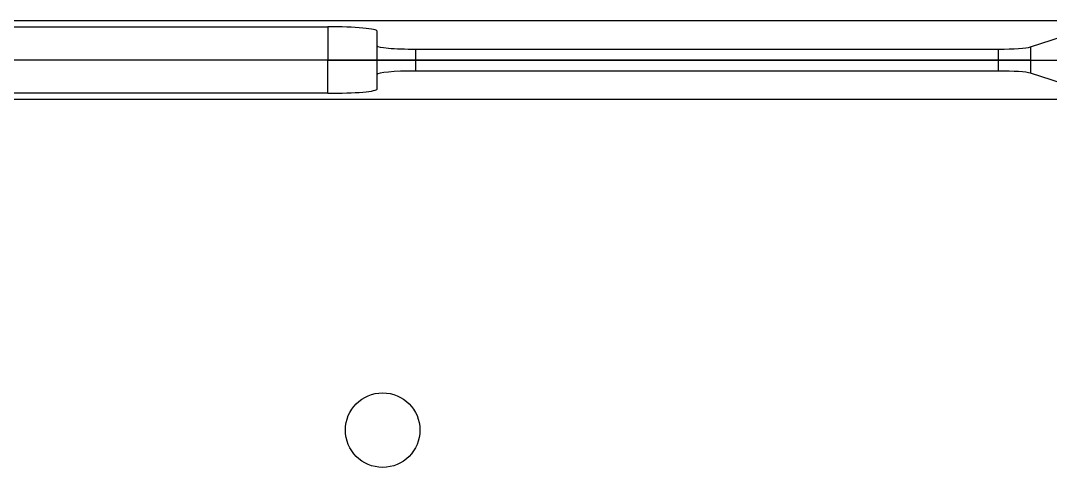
# Model space of a CAD drawing. Header units: millimetres. Extents: x 5415 to 11208, y 1449 to 3485.
# Drawn here: x 9442.4 to 9536.4, y 2693.1 to 2733.8 of the extents above; entities that cross this region are included whole.
import ezdxf

# ---------------------------------------------------------------- set-up
doc = ezdxf.new("R2010")
doc.units = ezdxf.units.MM

msp = doc.modelspace()

# ---------------------------------------------------------------- linework, layer by layer
at = {"color": 7, "linetype": 'Continuous', "lineweight": 25}
for p, q in [((9230.44341, 2733.80793), (9570.94341, 2733.80793)), ((9416.44341, 2733.24362), (9470.44341, 2733.24362)), ((9470.44341, 2733.24362), (9470.44341, 2730.20951)), ((9474.94341, 2730.20951), (9474.94341, 2732.84992)), ((9534.5392, 2731.40405), (9539.64914, 2733.0725)), ((9534.5392, 2731.40405), (9534.5392, 2730.20951)), ((9478.44341, 2731.20951), (9531.64143, 2731.20951)), ((9478.44341, 2731.20951), (9478.44341, 2730.20951)), ((9531.64143, 2730.20951), (9531.64143, 2731.20951)), ((9470.44341, 2730.20951), (9416.44341, 2730.20951)), ((9470.44341, 2730.20951), (9416.44341, 2730.20951)), ((9470.44341, 2730.20951), (9474.94341, 2730.20951)), ((9470.44341, 2727.1754), (9470.44341, 2730.20951)), ((9474.94341, 2730.20951), (9470.44341, 2730.20951)), ((9478.44341, 2730.20951), (9474.94341, 2730.20951)), ((9474.94341, 2727.5691), (9474.94341, 2730.20951)), ((9474.94341, 2730.20951), (9478.44341, 2730.20951)), ((9478.44341, 2730.20951), (9531.64143, 2730.20951)), ((9478.44341, 2730.20951), (9478.44341, 2729.20951)), ((9531.64143, 2730.20951), (9478.44341, 2730.20951)), ((9534.5392, 2730.20951), (9531.64143, 2730.20951)), ((9531.64143, 2729.20951), (9531.64143, 2730.20951)), ((9531.64143, 2730.20951), (9534.5392, 2730.20951)), ((9534.5392, 2730.20951), (9539.64914, 2730.20951)), ((9534.5392, 2730.20951), (9534.5392, 2729.01498)), ((9534.5392, 2730.20951), (9539.64914, 2730.20951)), ((9531.64143, 2729.20951), (9478.44341, 2729.20951)), ((9539.64914, 2727.34652), (9534.5392, 2729.01498)), ((9470.44341, 2727.1754), (9416.44341, 2727.1754)), ((9570.94341, 2726.6111), (9230.44341, 2726.6111))]:
    msp.add_line(p, q, dxfattribs=at)
msp.add_circle((9475.44341, 2696.45951), 3.4, dxfattribs=at)
for centre, major_axis, start_param, end_param in [((9470.44341, 2732.84992), (4.5, 0), 0, 1.57079633), ((9478.44341, 2731.51572), (3.5, 0), 3.14159265, 4.71238898), ((9531.64143, 2731.47198), (3, 0), 4.71238898, 6.02138592), ((9478.44341, 2728.9033), (3.5, 0), 1.57079633, 3.14159265), ((9531.64143, 2728.94705), (3, 0), 0.26179939, 1.57079633), ((9470.44341, 2727.5691), (4.5, 0), 4.71238898, 6.28318531)]:
    msp.add_ellipse(centre, major_axis=major_axis, ratio=0.08748866, start_param=start_param, end_param=end_param, dxfattribs=at)

doc.saveas('drawing.dxf')
